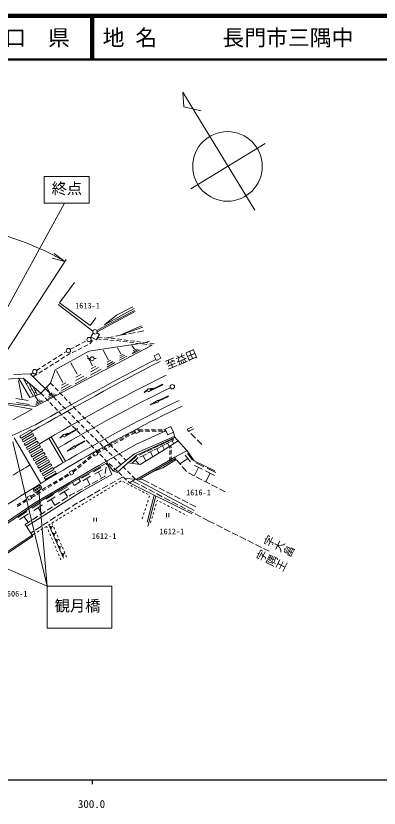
# Model space of a CAD drawing. Units: millimetres, scale not verified. Extents: x 40000 to 680000, y 20000 to 380000.
# Drawn here: x 350504 to 433750, y 198499 to 380000 of the extents above; entities that cross this region are included whole.
import ezdxf
from ezdxf.enums import TextEntityAlignment as Align

# ---------------------------------------------------------------- set-up
doc = ezdxf.new("R2010")
doc.units = ezdxf.units.MM
doc.header["$LTSCALE"] = 1000
for name, color, linetype, lineweight in [('M-TTL', 2, 'Continuous', 140), ('M-TTL-BAND', 7, 'Continuous', 25), ('M-TTL-LINE', 7, 'Continuous', 50), ('M-TTL-TXT', 7, 'Continuous', 13), ('M-WORK', 1, 'Continuous', 13)]:
    doc.layers.add(name, color=color, linetype=linetype, lineweight=lineweight)
doc.styles.add('@ＭＳ ゴシック', font='')
doc.styles.add('ＭＳ ゴシック', font='')
doc.styles.get('@ＭＳ ゴシック').set_extended_font_data('@MS Gothic')
doc.styles.get('ＭＳ ゴシック').set_extended_font_data('MS Gothic')

msp = doc.modelspace()

# ---------------------------------------------------------------- linework, layer by layer
at = {"layer": 'M-TTL'}
msp.add_line((680000, 380000), (40000, 380000), dxfattribs=at)
at = {"layer": 'M-TTL-BAND'}
for p, q in [((40000, 205000), (579000, 205000)), ((368000, 205000), (368000, 204000))]:
    msp.add_line(p, q, dxfattribs=at)
at = {"layer": 'M-TTL-LINE'}
for p, q in [((367750, 380000), (367750, 370000)), ((368250, 380000), (368250, 370000)), ((40000, 370000), (680000, 370000))]:
    msp.add_line(p, q, dxfattribs=at)
at = {"layer": 'M-WORK'}
for p, q in [((390604, 340354), (407619, 350732)), ((331737, 282571), (361649, 337091)), ((359317, 325561), (361765, 323756)), ((337893, 287101), (362038, 324176)), ((358813, 324488), (361765, 323756)), ((360500, 314230), (363982, 318928)), ((367515, 309031), (360500, 314230)), ((360164, 313869), (368169, 307797)), ((377701, 312524), (369028, 307919)), ((377860, 312250), (369133, 307638)), ((370820, 309247), (377602, 312930)), ((373591, 311433), (377344, 313361)), ((367515, 309031), (368827, 310803)), ((370820, 309247), (373591, 311433)), ((379302, 309012), (374417, 306819)), ((374417, 306819), (379586, 308676)), ((367704, 306475), (368214, 307339)), ((369675, 306983), (368943, 305744)), ((369675, 306983), (369058, 307347)), ((373303, 306600), (374775, 306890)), ((374417, 306819), (375891, 307095)), ((375265, 306986), (375678, 307067)), ((376383, 307187), (377857, 307463)), ((378348, 307555), (379823, 307831)), ((365609, 304980), (366497, 305438)), ((367263, 303159), (379984, 305070)), ((367430, 304860), (367571, 304930)), ((367571, 304930), (368032, 305636)), ((367605, 306212), (367792, 306423)), ((367704, 306475), (368943, 305744)), ((368306, 306054), (368337, 306101)), ((369081, 305977), (370078, 305895)), ((369289, 306329), (370287, 306276)), ((370576, 305854), (371573, 305772)), ((370787, 306250), (371785, 306198)), ((371340, 306215), (372812, 306504)), ((372071, 305731), (373068, 305649)), ((372284, 306172), (372322, 306170)), ((372322, 306170), (373276, 306044)), ((373566, 305608), (373742, 305593)), ((373742, 305593), (374558, 305485)), ((373772, 305979), (374763, 305849)), ((375054, 305420), (376045, 305289)), ((375259, 305784), (376251, 305654)), ((376541, 305224), (377533, 305093)), ((376746, 305589), (377738, 305459)), ((378028, 305028), (379020, 304897)), ((378234, 305393), (379225, 305263)), ((379721, 305198), (380712, 305068)), ((379984, 305070), (381137, 305483)), ((381208, 305003), (382200, 304873)), ((381722, 304554), (354903, 290490)), ((359551, 298873), (367263, 303159)), ((361574, 302789), (362080, 303112)), ((362942, 303605), (363831, 304063)), ((363408, 302842), (364302, 303290)), ((364275, 304292), (365164, 304751)), ((364749, 303515), (365643, 303963)), ((366090, 304187), (366983, 304636)), ((371711, 301137), (370516, 303379)), ((374581, 302551), (373810, 303967)), ((377688, 303606), (377103, 304488)), ((378960, 303494), (377195, 302541)), ((378561, 303579), (377301, 302898)), ((378163, 303663), (377407, 303255)), ((379515, 304831), (380507, 304701)), ((381002, 304635), (381702, 304543)), ((359044, 301176), (359887, 301714)), ((360309, 301983), (361152, 302520)), ((360825, 301321), (361674, 301851)), ((362098, 302115), (362665, 302469)), ((362665, 302469), (362961, 302618)), ((368089, 299794), (366752, 302236)), ((367539, 301513), (366918, 301513)), ((368916, 301513), (368429, 301513)), ((375936, 302071), (374254, 301142)), ((375503, 302292), (374301, 301629)), ((375070, 302514), (374349, 302115)), ((382194, 302099), (383218, 302641)), ((382194, 302099), (382736, 301074)), ((383760, 301617), (382736, 301074)), ((383760, 301617), (383218, 302641)), ((356515, 299563), (357358, 300101)), ((357779, 300370), (358623, 300907)), ((358280, 299734), (359128, 300263)), ((359552, 300528), (360401, 301057)), ((364593, 297925), (363140, 300539)), ((368799, 299740), (367760, 299150)), ((373198, 300598), (371363, 299540)), ((372722, 300848), (371412, 300091)), ((372247, 301097), (371460, 300643)), ((350015, 297806), (353819, 297995)), ((353819, 297995), (359111, 292697)), ((353913, 297901), (354407, 298218)), ((354461, 297352), (355310, 297882)), ((355250, 298757), (356093, 299295)), ((355734, 298146), (356583, 298675)), ((357007, 298940), (357855, 299469)), ((358449, 295861), (359551, 298873)), ((361261, 296007), (359846, 298657)), ((365375, 297853), (364231, 297243)), ((370064, 299085), (367641, 297709)), ((369431, 299412), (367701, 298429)), ((346624, 296704), (352218, 296997)), ((351935, 292119), (351129, 296459)), ((351206, 296944), (353703, 292538)), ((352218, 296997), (354576, 292836)), ((352218, 296997), (356212, 293561)), ((352919, 295759), (353439, 295894)), ((355025, 292990), (353383, 295995)), ((355971, 293313), (358449, 295861)), ((358449, 295861), (359145, 295143)), ((361940, 295952), (360941, 295388)), ((366768, 297126), (364098, 295703)), ((366072, 297489), (364165, 296473)), ((353711, 295394), (353996, 295468)), ((353775, 294250), (354267, 294377)), ((354427, 295097), (355448, 293135)), ((354905, 294178), (355359, 294295)), ((358322, 293620), (357612, 294860)), ((359493, 294784), (360189, 294066)), ((363145, 295317), (360816, 294000)), ((362542, 295635), (360879, 294694)), ((384135, 295596), (384202, 295454)), ((353360, 291903), (350510, 292336)), ((353703, 292538), (355971, 293313)), ((354684, 293614), (355138, 293731)), ((355506, 291968), (354906, 292860)), ((356212, 293561), (356908, 292843)), ((357256, 292484), (357952, 291766)), ((359708, 293264), (357885, 292323)), ((359270, 293439), (357967, 292767)), ((358832, 293615), (358050, 293212)), ((359111, 292697), (359818, 291989)), ((360537, 293706), (361233, 292988)), ((361581, 292629), (362277, 291911)), ((354903, 290490), (345126, 291695)), ((354279, 289871), (348728, 290886)), ((353536, 290958), (350685, 291391)), ((356782, 291826), (355030, 290921)), ((356382, 291920), (355130, 291273)), ((355982, 292014), (355231, 291625)), ((358300, 291407), (358996, 290689)), ((360171, 291636), (360878, 290928)), ((361232, 290574), (361938, 289867)), ((362625, 291552), (363321, 290834)), ((363669, 290475), (364364, 289757)), ((354279, 289871), (349813, 287418)), ((359344, 290330), (360039, 289611)), ((360387, 289252), (361083, 288534)), ((362292, 289513), (362998, 288806)), ((364712, 289397), (365408, 288679)), ((361431, 288175), (362127, 287457)), ((362475, 287098), (363171, 286380)), ((363352, 288452), (364058, 287744)), ((364412, 287390), (365118, 286683)), ((365756, 288320), (366452, 287602)), ((366800, 287243), (367496, 286525)), ((351436, 283700), (353904, 285151)), ((353904, 285151), (354158, 284720)), ((363519, 286021), (364215, 285303)), ((364649, 285436), (364727, 285299)), ((365472, 286329), (366178, 285622)), ((366532, 285268), (367238, 284560)), ((367844, 286166), (368540, 285448)), ((368888, 285089), (369584, 284370)), ((378533, 285173), (379533, 285172)), ((380033, 285171), (381033, 285170)), ((381533, 285169), (382533, 285168)), ((383033, 285168), (384033, 285166)), ((384435, 285166), (384800, 285165)), ((384736, 285300), (386019, 285907)), ((385343, 284018), (384736, 285300)), ((386019, 285907), (386626, 284625)), ((389797, 285305), (391019, 285838)), ((390047, 284883), (389797, 285305)), ((390047, 284883), (391269, 285417)), ((356237, 272882), (350083, 283350)), ((351689, 283269), (351436, 283700)), ((351689, 283269), (354158, 284720)), ((351943, 282838), (354411, 284289)), ((352196, 282407), (354664, 283858)), ((352449, 281976), (354918, 283427)), ((354411, 284289), (354664, 283858)), ((354918, 283427), (355171, 282996)), ((361341, 277640), (358101, 283228)), ((361868, 277950), (358628, 283538)), ((364563, 284943), (365259, 284225)), ((365606, 283866), (366302, 283148)), ((367592, 284207), (368298, 283499)), ((368652, 283145), (369359, 282438)), ((369932, 284011), (370627, 283293)), ((374230, 282949), (375108, 283427)), ((374387, 282670), (375263, 283152)), ((375547, 283667), (376425, 284145)), ((375701, 283393), (376577, 283876)), ((376864, 284385), (377742, 284863)), ((377015, 284117), (377891, 284600)), ((386750, 283600), (377679, 279641)), ((384903, 284947), (378010, 281772)), ((378187, 279349), (386937, 283402)), ((378702, 284873), (379702, 284872)), ((380202, 284871), (381202, 284870)), ((381702, 284869), (382702, 284868)), ((383202, 284867), (384202, 284866)), ((384516, 284866), (384942, 284865)), ((386626, 284625), (385343, 284018)), ((386626, 284625), (386937, 283402)), ((389780, 280382), (386750, 283600)), ((390261, 284669), (390047, 284883)), ((391673, 283252), (390614, 284314)), ((357656, 249382), (349810, 282396)), ((352196, 282407), (351943, 282838)), ((352703, 281545), (352449, 281976)), ((352703, 281545), (355171, 282996)), ((352956, 281114), (355425, 282565)), ((353210, 280683), (355678, 282134)), ((353463, 280252), (355931, 281703)), ((355425, 282565), (355678, 282134)), ((355931, 281703), (356185, 281272)), ((366650, 282789), (367346, 282071)), ((367694, 281712), (368390, 280994)), ((378010, 281772), (369524, 276986)), ((369712, 282084), (370419, 281377)), ((370975, 282934), (371671, 282216)), ((371596, 281513), (372474, 281992)), ((371760, 281222), (372636, 281705)), ((372019, 281857), (372715, 281139)), ((372913, 282231), (373791, 282709)), ((373074, 281946), (373949, 282428)), ((382033, 280947), (383212, 281504)), ((383430, 281607), (384476, 282101)), ((383586, 281277), (384632, 281771)), ((383858, 280192), (387681, 282612)), ((384109, 281524), (384473, 280753)), ((384679, 282197), (385605, 282634)), ((384817, 281905), (385744, 282342)), ((385280, 282123), (385603, 281441)), ((385767, 280902), (385758, 281395)), ((385796, 282725), (386616, 283112)), ((385919, 282466), (386738, 282853)), ((386064, 281075), (386054, 281582)), ((386328, 282659), (386614, 282056)), ((393085, 281836), (392026, 282898)), ((353210, 280683), (352956, 281114)), ((353716, 279821), (353463, 280252)), ((353716, 279821), (356185, 281272)), ((353970, 279390), (356438, 280841)), ((354223, 278959), (356692, 280410)), ((354477, 278528), (356945, 279979)), ((354730, 278097), (357198, 279548)), ((356438, 280841), (356692, 280410)), ((356945, 279979), (357198, 279548)), ((368096, 279501), (368282, 279654)), ((368738, 280635), (369434, 279916)), ((368962, 280077), (369840, 280556)), ((369132, 279774), (370008, 280257)), ((369782, 279557), (370478, 278839)), ((370279, 280795), (371157, 281274)), ((370446, 280498), (371322, 280981)), ((370772, 281023), (371479, 280315)), ((371832, 279962), (372539, 279254)), ((377679, 279641), (372842, 275803)), ((373063, 280780), (373759, 280061)), ((374121, 279717), (374850, 279032)), ((378725, 279385), (380220, 280091)), ((378948, 278913), (380443, 279619)), ((378987, 277257), (383858, 280192)), ((380471, 280210), (381800, 280837)), ((380669, 279790), (381998, 280418)), ((381334, 280104), (381796, 279125)), ((382209, 280575), (383388, 281132)), ((382799, 280853), (383209, 279985)), ((385793, 279403), (385776, 280402)), ((386090, 279575), (386073, 280575)), ((386926, 278892), (389767, 280395)), ((391364, 278092), (389780, 280382)), ((389861, 279712), (391015, 278202)), ((354223, 278959), (353970, 279390)), ((354730, 278097), (354477, 278528)), ((354983, 277666), (357452, 279117)), ((355237, 277234), (357705, 278686)), ((355490, 276803), (357958, 278255)), ((355744, 276372), (358212, 277824)), ((357452, 279117), (357705, 278686)), ((357958, 278255), (358212, 277824)), ((365784, 277603), (366557, 278238)), ((365933, 277338), (366706, 277972)), ((366943, 278555), (367716, 279189)), ((367093, 278290), (367866, 278924)), ((368222, 279216), (368431, 279388)), ((370826, 278480), (371521, 277762)), ((372892, 278900), (373599, 278193)), ((373745, 275424), (378187, 279349)), ((373952, 277839), (374659, 277131)), ((375215, 278690), (375794, 278146)), ((376767, 277896), (378165, 279170)), ((377138, 277560), (378536, 278834)), ((377837, 278197), (378703, 277412)), ((386926, 278892), (378228, 273837)), ((387076, 278633), (378779, 273810)), ((379696, 279266), (380216, 278164)), ((384201, 276422), (387244, 278364)), ((385820, 277903), (385802, 278903)), ((386117, 278075), (386099, 279075)), ((387181, 278436), (386926, 278892)), ((388320, 277140), (387330, 278266)), ((389911, 278605), (388213, 277472)), ((389334, 279361), (390488, 277850)), ((396115, 275785), (391364, 278092)), ((369524, 276986), (354823, 268431)), ((355237, 277234), (354983, 277666)), ((355744, 276372), (355490, 276803)), ((355997, 275941), (358465, 277392)), ((356250, 275510), (355997, 275941)), ((356250, 275510), (358719, 276961)), ((356504, 275079), (358972, 276530)), ((356757, 274648), (359225, 276099)), ((358465, 277392), (358719, 276961)), ((358972, 276530), (359225, 276099)), ((371327, 277610), (362875, 272756)), ((363465, 275700), (364238, 276334)), ((363614, 275435), (364387, 276069)), ((364624, 276652), (365397, 277286)), ((364774, 276386), (365547, 277021)), ((368274, 275530), (369994, 276514)), ((368559, 274995), (370278, 275978)), ((370989, 275133), (371192, 276619)), ((371259, 277115), (371327, 277610)), ((372842, 275803), (371327, 277610)), ((372482, 274968), (371327, 277610)), ((371884, 277417), (372613, 276733)), ((372977, 276391), (373706, 275706)), ((375012, 276778), (375719, 276070)), ((376244, 277632), (378987, 277257)), ((381565, 275429), (384201, 276422)), ((389640, 275637), (388650, 276764)), ((392357, 276573), (391407, 274727)), ((391447, 277026), (393267, 276120)), ((391757, 277629), (393578, 276722)), ((394340, 276408), (396331, 275370)), ((356757, 274648), (356504, 275079)), ((357011, 274217), (359479, 275668)), ((357264, 273786), (357011, 274217)), ((357264, 273786), (359732, 275237)), ((359479, 275668), (359732, 275237)), ((360325, 273735), (361182, 274249)), ((361611, 274506), (362469, 275021)), ((361758, 274245), (362616, 274759)), ((365545, 271009), (372482, 274968)), ((365576, 274062), (367373, 275100)), ((365847, 273499), (367644, 274537)), ((369418, 275486), (370081, 274236)), ((369731, 273834), (370899, 274469)), ((370899, 274469), (370922, 274638)), ((372842, 275803), (373745, 275424)), ((375062, 274433), (373762, 273685)), ((374071, 275364), (374800, 274679)), ((375164, 274337), (375893, 273653)), ((376072, 275716), (376779, 275009)), ((377132, 274655), (377839, 273948)), ((391363, 274651), (390030, 275338)), ((393141, 273734), (391807, 274421)), ((393997, 275743), (395988, 274705)), ((394993, 275224), (394032, 273358)), ((355598, 272362), (354751, 271831)), ((362875, 272756), (355232, 268263)), ((357752, 272192), (358609, 272707)), ((357899, 271931), (358756, 272445)), ((359038, 272964), (359896, 273478)), ((359185, 272702), (360043, 273216)), ((360472, 273474), (361329, 273988)), ((363469, 273097), (363884, 272442)), ((363884, 272442), (365313, 273345)), ((364937, 273940), (365313, 273345)), ((366216, 271925), (367534, 272641)), ((366746, 274018), (367379, 272704)), ((367973, 272879), (369291, 273595)), ((371595, 272438), (370295, 271690)), ((373328, 273436), (372028, 272687)), ((372895, 272425), (372468, 272165)), ((373748, 272946), (373321, 272686)), ((374602, 273467), (374175, 273206)), ((375489, 273081), (375044, 273310)), ((377935, 273851), (375536, 273988)), ((376379, 272625), (375934, 272853)), ((376258, 273310), (376527, 273057)), ((377935, 273851), (376527, 273057)), ((390832, 265905), (376527, 273057)), ((377268, 272168), (376824, 272396)), ((378752, 272632), (377424, 273328)), ((379564, 273771), (377935, 273851)), ((391374, 266671), (377935, 273851)), ((380524, 271703), (379195, 272400)), ((381032, 273021), (379697, 273703)), ((382813, 272110), (381477, 272793)), ((394918, 272817), (393585, 273504)), ((396695, 271900), (395362, 272587)), ((352939, 263020), (365545, 271009)), ((355179, 270649), (356036, 271164)), ((355282, 270984), (356130, 271515)), ((355326, 270388), (356184, 270902)), ((355752, 271278), (357656, 249382)), ((356465, 271421), (357323, 271935)), ((356612, 271159), (357470, 271674)), ((360182, 270873), (362336, 272143)), ((360515, 270377), (362669, 271647)), ((361592, 271012), (362369, 269855)), ((363135, 270251), (364019, 270731)), ((364458, 270970), (365776, 271686)), ((368128, 270443), (366828, 269694)), ((369862, 271440), (368561, 270692)), ((370333, 270863), (369907, 270603)), ((371187, 271384), (370760, 271123)), ((372041, 271905), (371614, 271644)), ((378158, 271711), (377713, 271940)), ((379048, 271255), (378603, 271483)), ((379937, 270798), (379493, 271026)), ((380827, 270341), (380382, 270570)), ((382295, 270775), (380967, 271471)), ((384067, 269847), (382738, 270543)), ((384594, 271199), (383258, 271882)), ((386374, 270289), (385039, 270972)), ((398473, 270983), (397140, 271671)), ((352028, 268688), (352868, 269232)), ((352176, 268426), (353015, 268970)), ((353892, 269878), (354750, 270392)), ((354039, 269616), (354897, 270131)), ((357358, 269262), (359170, 270362)), ((357688, 268702), (359501, 269802)), ((358594, 269252), (359366, 267945)), ((359357, 267818), (360618, 268630)), ((361038, 268901), (362299, 269713)), ((362720, 269984), (363135, 270251)), ((366395, 269445), (365095, 268697)), ((366919, 268780), (366492, 268520)), ((367772, 269301), (367345, 269041)), ((368626, 269822), (368199, 269561)), ((369480, 270342), (369053, 270082)), ((380620, 264020), (382221, 270211)), ((380654, 268603), (380800, 269081)), ((382598, 270022), (380723, 263030)), ((380946, 269559), (381092, 270037)), ((382797, 268654), (382910, 269029)), ((382910, 269029), (383006, 268979)), ((383450, 268750), (383895, 268521)), ((385839, 268919), (384510, 269615)), ((387610, 267991), (386282, 268687)), ((388155, 269378), (386820, 270061)), ((389936, 268468), (388600, 269151)), ((354823, 268431), (337986, 257057)), ((355232, 268263), (338208, 256713)), ((350770, 267872), (351609, 268416)), ((350917, 267610), (351756, 268154)), ((354277, 267235), (356252, 268551)), ((354611, 266687), (356586, 268004)), ((355599, 267346), (356379, 266068)), ((357675, 266735), (358936, 267547)), ((362971, 267380), (361713, 266562)), ((364237, 268203), (363390, 267652)), ((364357, 267218), (363931, 266958)), ((364661, 268447), (364237, 268203)), ((365211, 267739), (364784, 267478)), ((366065, 268259), (365638, 267999)), ((380069, 266690), (380215, 267168)), ((380361, 267646), (380507, 268124)), ((382222, 266739), (382366, 267217)), ((382510, 267696), (382653, 268175)), ((384339, 268292), (384784, 268064)), ((385228, 267835), (385673, 267606)), ((386117, 267377), (386562, 267148)), ((387006, 266919), (387451, 266690)), ((389382, 267063), (388053, 267759)), ((391153, 266134), (389825, 266831)), ((391716, 267557), (390381, 268240)), ((350986, 265101), (353054, 266433)), ((351351, 264592), (353419, 265925)), ((352385, 265258), (353238, 264072)), ((354312, 264569), (355573, 265381)), ((355994, 265652), (357255, 266464)), ((359617, 265200), (358359, 264382)), ((361294, 266290), (360036, 265472)), ((360943, 265135), (360516, 264875)), ((361796, 265656), (361369, 265395)), ((362650, 266176), (362223, 265916)), ((363504, 266697), (363077, 266437)), ((368368, 265019), (368368, 264144)), ((368951, 265019), (368951, 264144)), ((379484, 264777), (379630, 265256)), ((379776, 265734), (379923, 266212)), ((381648, 264823), (381791, 265302)), ((381935, 265781), (382079, 266260)), ((384996, 266052), (384996, 265177)), ((385580, 266052), (385580, 265177)), ((387895, 266461), (388340, 266232)), ((388784, 266003), (389229, 265774)), ((389673, 265545), (389726, 265518)), ((392925, 265206), (391596, 265902)), ((352631, 263486), (353892, 264298)), ((354404, 260801), (352631, 263486)), ((357940, 264110), (356682, 263292)), ((358381, 263573), (357955, 263312)), ((361392, 255757), (358064, 263379)), ((358776, 263813), (358974, 263354)), ((359235, 264093), (358808, 263833)), ((360089, 264614), (359662, 264354)), ((381360, 263865), (381504, 264344)), ((394697, 264278), (393368, 264974)), ((394697, 264278), (396038, 263607)), ((396485, 263384), (397827, 262713)), ((354586, 261930), (353937, 261508)), ((354967, 261490), (354540, 261229)), ((356263, 263020), (355005, 262202)), ((355820, 262011), (355393, 261750)), ((356674, 262531), (356247, 262271)), ((357528, 263052), (357101, 262792)), ((357688, 262748), (357552, 263067)), ((358082, 261829), (357885, 262289)), ((358582, 262406), (358267, 263115)), ((358477, 260910), (358280, 261370)), ((358625, 262554), (358401, 263060)), ((358669, 262701), (358534, 263005)), ((358661, 262884), (359015, 263069)), ((359317, 260844), (358923, 261673)), ((359352, 261005), (359070, 261597)), ((359173, 262895), (359371, 262437)), ((359387, 261165), (359218, 261521)), ((359363, 261371), (359729, 261540)), ((359570, 261978), (359768, 261519)), ((398274, 262489), (399616, 261818)), ((400063, 261595), (401405, 260924)), ((342533, 253250), (354237, 261051)), ((342703, 253003), (354404, 260801)), ((354539, 261229), (354241, 261047)), ((358871, 259991), (358674, 260451)), ((359947, 259358), (359553, 260193)), ((359978, 259525), (359697, 260122)), ((360009, 259693), (359841, 260051)), ((359966, 261060), (360165, 260601)), ((359983, 259904), (360334, 260095)), ((360363, 260142), (360561, 259683)), ((401852, 260700), (403194, 260030)), ((403641, 259806), (404982, 259135)), ((336183, 258652), (357656, 249382)), ((359265, 259072), (359068, 259532)), ((359659, 258153), (359462, 258613)), ((360601, 257848), (360243, 258654)), ((360640, 258005), (360384, 258581)), ((360679, 258163), (360525, 258508)), ((360662, 258364), (361023, 258532)), ((360760, 259224), (360958, 258765)), ((361157, 258306), (361355, 257847)), ((405430, 258912), (406771, 258241)), ((407219, 258017), (408560, 257346)), ((360053, 257234), (359856, 257694)), ((360447, 256315), (360250, 256774)), ((361357, 256118), (360957, 257006)), ((361383, 256292), (361097, 256927)), ((361409, 256467), (361238, 256847)), ((361379, 256688), (361712, 256877)), ((361553, 257388), (361752, 256929)), ((361950, 256470), (362149, 256011)), ((360842, 255396), (360645, 255855))]:
    msp.add_line(p, q, dxfattribs=at)
for points in [[(405241, 335494), (388778, 362485), (388970, 359130), (392984, 358240)], [(380896, 293979), (380664, 294095), (379941, 293753), (380837, 294520), (381962, 294730), (381226, 294381), (381362, 294282), (384135, 295596)], [(384202, 295454), (381036, 293954), (380991, 293952), (380930, 293961), (380896, 293979)], [(361539, 283583), (361299, 283682), (360603, 283286), (361440, 284118), (362547, 284411), (361838, 284008), (361981, 283920), (364649, 285436)], [(364727, 285299), (361681, 283568), (361636, 283563), (361575, 283568), (361539, 283583)]]:
    msp.add_lwpolyline(points, dxfattribs=at)
for points in [[(356976, 343205), (367269, 343205), (367269, 337091), (356976, 337091)], [(381296, 290892), (383100, 291974), (383158, 291853), (385404, 292917), (385468, 292783), (383224, 291720), (383286, 291590)], [(377713, 284999), (378410, 285392), (378802, 284694), (378105, 284302)], [(362261, 280300), (363980, 281513), (364047, 281396), (366208, 282624), (366281, 282495), (364123, 281269), (364194, 281144)], [(368194, 279810), (368891, 280202), (369284, 279505), (368586, 279113)], [(362694, 275439), (363391, 275831), (363783, 275134), (363086, 274742)], [(353065, 269717), (353762, 270110), (354154, 269412), (353457, 269020)], [(357656, 249382), (372485, 249382), (372485, 239708), (357656, 239708)]]:
    msp.add_lwpolyline(points, close=True, dxfattribs=at)
for centre, radius in [((398997, 345506), 7965), ((368633, 307611), 500), ((367274, 305838), 500), ((362540, 303308), 500), ((367984, 301446), 450), ((354828, 298488), 500), ((386359, 295043), 500), ((354974, 271381), 150), ((355440, 271673), 150), ((355906, 271965), 150)]:
    msp.add_circle(centre, radius, dxfattribs=at)
for centre, radius, start, end in [((328840, 265944), 66531, 60.33832, 85.66119), ((683397, -284564), 658569, 117.17578, 119.91037), ((684318, -285038), 658569, 117.17578, 120.09123), ((557026, -54753), 392177, 116.02738, 120.86593), ((558446, -57361), 392177, 116.10043, 120.37883), ((560675, -61793), 392177, 116.02738, 123.63862), ((560021, -60485), 392177, 116.02738, 120.81875), ((292820, 417860), 145527, 292.99715, 295.29667), ((558446, -57361), 392177, 121.46636, 122.12751), ((355864, 271939), 500, 302.08745, 122.08745), ((355017, 271408), 500, 122.08745, 302.08745)]:
    msp.add_arc(centre, radius, start, end, dxfattribs=at)

# ---------------------------------------------------------------- texts
at = {"layer": 'M-TTL-BAND', "style": 'ＭＳ ゴシック'}
msp.add_text('300.0', height=1833, dxfattribs=at).set_placement((367844, 199445), align=Align.MIDDLE_CENTER)
at = {"layer": 'M-TTL-TXT', "style": 'ＭＳ ゴシック'}
msp.add_text('山\u3000口\u3000県', height=3666, dxfattribs=at).set_placement((350375, 375000), align=Align.MIDDLE_CENTER)
msp.add_text('地 名      長門市三隅中', height=3666, dxfattribs=at).set_placement((370380, 375000), align=Align.MIDDLE_LEFT)
at = {"layer": 'M-WORK', "style": 'ＭＳ ゴシック'}
msp.add_text('終点', height=2566, dxfattribs=at).set_placement((362201, 338403), align=Align.BOTTOM_CENTER)
for s, height, p in [('1613-1', 1320, (364089, 312571)), ('1616-1', 1320, (389527, 269762)), ('1612-1', 1320, (367893, 259757)), ('1612-1', 1320, (383416, 260836)), ('1606-1', 1320, (347508, 246579)), ('観月橋', 2566, (359403, 242806))]:
    msp.add_text(s, height=height, dxfattribs=at).set_placement(p, align=Align.BOTTOM_LEFT)
at = {"layer": 'M-WORK'}
for s, rotation, style, p in [('至益田', 22.727, 'ＭＳ ゴシック', (385511, 298499)), ('字大畠', 332.835, '@ＭＳ ゴシック', (406770, 258927)), ('字隅王', 332.835, '@ＭＳ ゴシック', (405073, 255619))]:
    msp.add_text(s, height=1833, rotation=rotation, dxfattribs=dict(at, style=style)).set_placement(p, align=Align.BOTTOM_LEFT)

doc.saveas('drawing.dxf')
